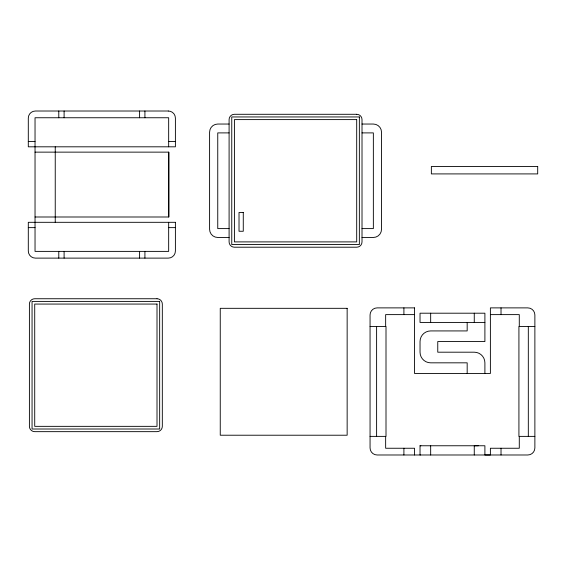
<?xml version="1.0" encoding="UTF-8"?>
<svg xmlns="http://www.w3.org/2000/svg" width="566" height="566" viewBox="0 0 566 566"><rect width="100%" height="100%" fill="white"/><g stroke="black" fill="none" stroke-linecap="round" stroke-linejoin="round"><path stroke-width="0.85" d="M35.035 216.997L168.781 216.997L168.781 152.134L35.035 152.134M229.096 124.039L217.754 124.039A8.15 8.15 0 0 0 209.597 132.189L209.597 229.308A8.15 8.15 0 0 0 217.754 237.465L229.096 237.465M362.014 124.039L373.355 124.039A8.15 8.15 0 0 1 381.512 132.189L381.512 229.308A8.15 8.15 0 0 1 373.355 237.465L362.014 237.465M229.096 132.897L217.754 132.897L217.754 228.6L229.096 228.6M362.014 132.897L373.355 132.897L373.355 228.6L362.014 228.6M28.3 141.5L35.035 141.5M168.668 141.5L175.396 141.5M28.3 227.631L35.035 227.631M168.668 227.631L175.396 227.631M414.538 314.618L385.651 314.618L385.651 326.497M490.389 314.618L519.284 314.618L519.284 326.497M484.899 322.422L420.036 322.422L420.036 313.203L484.899 313.203L484.899 341.56L437.759 341.56L437.759 352.194L474.266 352.194A10.634 10.634 0 0 1 484.899 362.827L484.899 373.461M370.058 326.497L386.005 326.497L386.005 436.379L370.058 436.379M534.877 326.497L518.923 326.497L518.923 436.379L534.877 436.379M420.842 445.767L420.036 445.767L420.036 454.979L420.397 454.986M478.334 445.76L474.266 445.76L474.266 454.979M420.036 445.767L484.899 445.76L484.899 454.979L490.389 454.986L490.389 448.251L519.284 448.251L519.284 436.379M528.319 326.497L528.319 436.379M501.023 307.883L501.023 314.618M501.023 448.251L501.023 454.986M474.266 313.203L474.266 322.422M467.176 322.747L467.176 330.926L430.669 330.926A10.634 10.634 0 0 0 420.036 341.56L420.036 352.194A10.634 10.634 0 0 0 430.669 362.827L467.176 362.827L467.176 373.461M430.669 313.203L430.669 322.422M430.669 445.767L430.669 454.979M414.538 454.986L414.538 448.251L385.651 448.251L385.651 436.379M403.905 307.883L403.905 314.618M403.905 448.251L403.905 454.986M376.609 326.497L376.609 436.379M168.781 152.134L168.781 216.997M168.668 146.813L168.668 117.749L35.035 117.749L35.035 251.382L168.668 251.382L168.668 222.311M144.917 111.014L144.917 117.749M144.917 251.382L144.917 258.117M139.597 111.014L139.597 117.749M139.597 251.382L139.597 258.117M64.099 111.014L64.099 117.749M64.099 251.382L64.099 258.117M58.786 111.014L58.786 117.749M58.786 251.382L58.786 258.117M55.242 146.813L55.242 222.311M168.307 111.014L35.389 111.014A7.089 7.089 0 0 0 28.3 118.103L28.3 146.813L175.396 146.813L175.396 118.103A7.089 7.089 0 0 0 168.307 111.014M356.7 114.29L234.409 114.29A5.313 5.313 0 0 0 229.096 119.603L229.096 241.894A5.313 5.313 0 0 0 234.409 247.208L356.7 247.208A5.313 5.313 0 0 0 362.014 241.894L362.014 119.603A5.313 5.313 0 0 0 356.7 114.29M359.353 116.95L231.756 116.95L231.756 244.554L359.353 244.554L359.353 116.95M356.7 119.603L234.409 119.603L234.409 241.894L356.7 241.894L356.7 119.603M537.7 166.468L431.363 166.468L431.363 173.911L537.7 173.911L537.7 166.468M243.274 212.476L239.022 212.476L239.022 231.261L243.274 231.261L243.274 212.476M175.396 222.311L28.3 222.311L28.3 251.028A7.089 7.089 0 0 0 35.389 258.117L168.307 258.117A7.089 7.089 0 0 0 175.396 251.028L175.396 222.311M157.008 298.742L34.717 298.742A5.313 5.313 0 0 0 29.404 304.062L29.404 426.347A5.313 5.313 0 0 0 34.717 431.66L157.008 431.66A5.313 5.313 0 0 0 162.322 426.347L162.322 304.062A5.313 5.313 0 0 0 157.008 298.742M159.662 301.402L32.057 301.402L32.057 429.007L159.662 429.007L159.662 301.402M157.008 304.062L34.717 304.062L34.717 426.347L157.008 426.347L157.008 304.062M414.538 307.883L377.147 307.883A7.089 7.089 0 0 0 370.058 314.972L370.058 447.897A7.089 7.089 0 0 0 377.147 454.986L527.788 454.986A7.089 7.089 0 0 0 534.877 447.897L534.877 314.972A7.089 7.089 0 0 0 527.788 307.883L490.389 307.883L490.389 373.461L414.538 373.461L414.538 307.883M347.149 308.321L220.252 308.321L220.252 435.219L347.149 435.219L347.149 308.321"/></g></svg>
